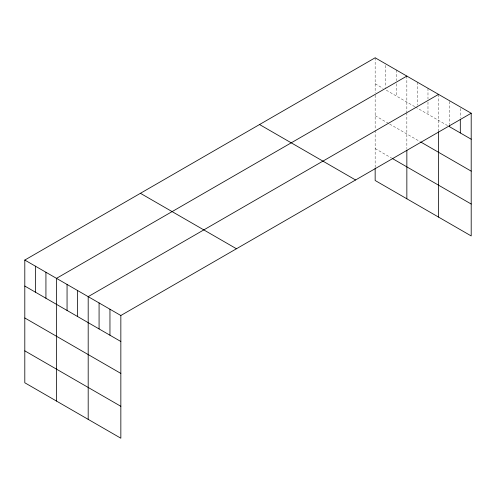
<?xml version="1.0" encoding="UTF-8"?>
<svg xmlns="http://www.w3.org/2000/svg" width="496" height="496" viewBox="0 0 496 496"><rect width="100%" height="100%" fill="white"/><g stroke="black" fill="none" stroke-linecap="round" stroke-linejoin="round"><path stroke-width="0.37" stroke-dasharray="2.48 1.86" d="M375.156 83.781L383.079 88.35M414.774 106.652L385.721 89.875L385.721 87.581M415.431 107.031L447.51 125.55M375.156 115.692L389.019 123.702M389.682 124.081L420.056 141.614M375.156 148.577L391.66 158.106M460.313 108.475L460.313 117.651M449.432 101.426L449.432 124.366M438.545 94.376L438.545 131.012M427.98 88.282L427.98 98.983M427.98 102.04L427.98 114.278M417.415 82.181L417.415 105.121M406.85 76.08L406.85 111.953M406.85 112.716L406.85 148.608M396.285 69.979L396.285 80.687M396.285 83.743L396.285 95.976M385.721 65.41L385.721 86.819M375.156 57.784L375.156 92.895M375.156 95.176L375.156 129.58M375.156 130.312L375.156 167.574"/><path stroke-width="0.74" d="M471.2 113.231L120.844 315.506L120.844 438.216L24.8 382.769L24.8 260.059L375.156 57.784L471.2 113.231L471.2 235.941L375.156 180.494L375.156 168.336M406.85 76.08L56.494 278.355L56.494 401.066M438.545 94.376L88.189 296.651L88.189 419.368M471.2 139.227L449.432 126.66L449.432 125.128M420.72 141.999L471.2 171.145M392.324 158.491L471.2 204.03M259.538 124.533L355.582 179.98M140.418 193.304L236.462 248.756M24.8 260.059L120.844 315.506M24.8 286.056L120.844 341.502M24.8 317.967L120.844 373.42M24.8 350.852L120.844 406.305M460.313 119.183L460.313 132.947M438.545 131.775L438.545 217.093M406.85 150.071L406.85 198.791M109.957 309.225L109.957 335.222M99.076 302.938L99.076 328.935M77.624 290.557L77.624 316.553M67.059 284.456L67.059 310.453M45.93 272.254L45.93 298.251M35.365 266.154L35.365 292.156"/></g></svg>
